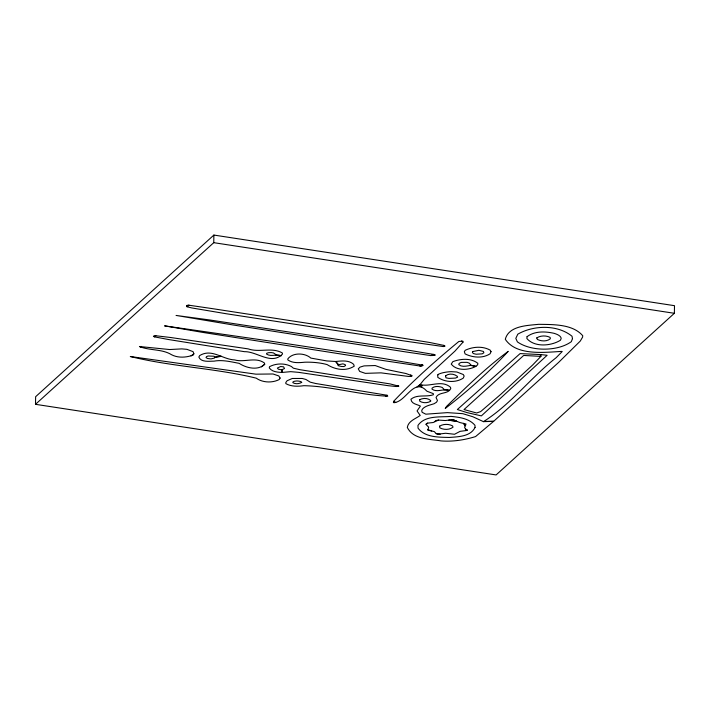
<?xml version="1.0" encoding="UTF-8"?>
<svg xmlns="http://www.w3.org/2000/svg" width="710" height="710" viewBox="0 0 710 710"><rect width="100%" height="100%" fill="white"/><g stroke="black" fill="none" stroke-linecap="round" stroke-linejoin="round"><path stroke-width="1.06" d="M35.5 404.318L35.633 396.704L213.887 235.063L674.5 305.682L674.367 313.296L496.112 474.937L35.5 404.318L213.754 242.669L213.887 235.063M338.191 364.851L338.102 365.641L341.386 366.484L343.977 366.546L345.566 365.526L345.175 364.612L342.886 363.857L338.191 364.851L335.661 361.488L326.893 360.946L310.847 358.089C305.025 352.799 292.884 352.275 287.843 358.852L287.807 359.872C292.68 363.44 299.23 362.73 304.901 362.207A31.018 11.067 1 0 1 327.097 364.585C335.049 369.626 345.85 371.632 354.228 366.165L353.624 364.301C348.654 359.855 341.705 360.946 335.661 361.488L338.599 364.629M282.456 369.821L282.056 372.448C277.566 372.235 272.125 371.925 269.267 367.913L269.525 366.688C276.101 363.165 284.905 363.032 291.508 366.573L293.336 368.17L299.789 369.67L390.198 383.933L398.807 386.169L396.233 386.524L388.379 385.716L298.555 372.342L290.727 371.658L282.056 372.448L281.764 369.883L278.32 369.182L277.37 368.064L280.645 366.511L283.565 366.839L284.506 368.525L281.764 369.883M467.082 429.843L466.319 430.526L460.107 431.352L454.542 434.271L445.676 433.26L437.937 434.192L436.206 433.641L434.271 431.565L427.846 430.18L428.68 427.163L426.106 424.536L426.257 423.701L427.677 423.116L433.162 422.521L438.514 420.08L445.197 420.533L452.882 419.654L459.832 422.548L466.017 424.012L464.615 427.402L466.319 430.526L467.366 430.287L465.671 429M393.571 401.398L393.633 402.605C405.126 402.65 412.945 379.459 424.749 389.115L426.941 391.228L433.34 393.642L433.375 394.733C426.213 397.343 417.249 394.014 410.921 399.251C411.445 404.034 417.098 404.274 420.391 406.084L417.054 410.948L420.214 415.448C415.643 418.785 408.286 420.986 407.309 427.438C413.397 439.685 429.461 438.931 440.999 440.901C452.625 441.868 464.464 439.996 475.567 436.579L493.645 421.323L558.61 362.411L580.283 341.057L582.599 337.117L582.741 335.715C572.5 323.902 553.161 324.585 538.659 324.319C527.29 325.553 508.795 325.712 505.289 339.291C516.339 355.887 544.179 352.391 561.53 351.406L562.205 351.512L556.17 357.689C530.956 377.374 510.552 404.7 483.448 421.651L472.913 416.77L462.76 413.664L447.362 412.625L425.822 414.187L422.122 412.297L421.731 410.815A23.625 8.422 1 0 1 429.124 405.241L434.032 403.768L436.535 402.206L437.466 400.511L436.046 397.547C438.567 391.512 448.019 394.582 450.77 388.583L450.495 387.278C441.655 379.406 429.683 387.323 420.089 384.563L424.26 379.371L454.968 351.095L463.026 342.087L462.822 341.137L458.891 341.457C436.135 360.254 413.823 379.948 393.571 401.398L395.745 402.534L393.367 402.286L394.298 402.712M422.885 365.188L422.743 365.739L419.823 365.978L378.093 359.81L203.291 332.493L164.56 325.863L269.472 340.977L381.882 358.213L422.885 365.188L420.737 366.005L422.406 364.771L419.823 365.978M540.115 356.251L540.851 354.592L547.135 355.266L481.371 415.891L467.047 412.608L457.347 409.519L520.11 353.589L540.851 354.592L540.913 356.376L532.748 364.913L501.02 394.112L480.643 411.596L476.614 412.989L464.003 409.563L523.678 355.453L540.913 356.376M264.732 364.239C258.112 370.868 246.299 368.091 239.181 363.351C230.927 361.816 222.399 359.588 213.985 361.15C209.219 361.15 201.01 362.49 198.835 357.05L199.679 355.577C211.695 348.157 222.576 359.464 234.557 359.899C244.329 362.774 255.618 356.544 264.404 362.987L264.732 364.239L261.36 366.875M193.865 353.775L193.298 355C186.437 357.6 178.103 358.204 171.474 354.689C162.093 348.823 149.57 350.722 139.444 346.515L169.654 349.542L181.778 348.885L186.907 349.329L193.084 351.654L193.865 353.775L191.034 355.914M443.271 346.56L443.927 345.397L445.046 346.089L443.271 346.56L404.709 341.048L226.171 313.731L191.806 307.945L187.032 306.755L186.57 305.477L189.029 305.229L212.157 308.601L359.216 331.206L429.408 342.433L443.927 345.397M434.831 421.58L435.78 420.577L438.514 420.08M422.539 385.459L421.163 386.852L421.474 385.29L419.104 386.595L420.639 385.051L418.083 386.666L420.089 384.563L416.983 386.95M140.323 346.995L140.97 346.409M155.845 335.75L154.602 336.877L153.404 336.407L155.845 335.75L170.746 337.516L248.127 348.867C259.292 352.905 271.93 346.897 282.314 352.968L282.491 354.077C271.424 365.508 256.984 351.308 244.409 351.672L168.394 339.504L154.602 336.877L154.105 335.768M275.586 354.964L281.302 355.728C276.536 353.846 270.963 357.05 266.552 354.095L266.64 353.314L268.389 352.719L271.193 352.577L273.465 352.923L275.959 354.627M397.423 385.441L396.233 386.524L398.621 385.912L397.973 386.497M385.894 396.331L387.083 395.248L387.793 396.162C359.633 395.124 332.014 386.249 303.818 385.69C297.907 386.542 291.109 386.666 285.819 383.613L285.828 382.477L287.08 380.773L292.263 378.474L302.265 378.465L305.974 379.495L310.226 382.149L315.613 383.489L387.083 395.248M443.723 389.737L449.545 390.402C443.954 388.139 436.978 392.976 431.964 389.08L432.142 388.077C434.866 385.805 439.073 386.231 442.197 387.438L444.105 389.391M470.623 365.348L475.931 366.333L477.661 364.771L477.865 363.316C470.978 357.867 460.63 358.683 452.847 361.656L451.24 364.097C456.574 371.046 468.724 370.327 475.931 366.333L470.623 365.348C466.931 366.005 461.988 367.398 458.855 364.692A7.277 2.6 1 0 1 461.393 362.393L467.065 362.348L469.097 363.058L470.996 365.011M426.106 424.536L427.677 423.116M432.186 355.621L433.668 354.414L435.292 355.071L430.819 355.586L405.96 351.947L233.776 325.082L176.062 315.435L209.627 319.953L404.54 349.551L433.668 354.414L434.005 355.382M187.032 306.755L189.029 305.229L186.615 306.285L188.123 305.202M430.819 355.586L433.668 354.414M410.841 376.398L412.261 375.812L406.031 373.54L385.832 369.351L375.2 365.543L364.044 365.898L360.041 367.114L358.284 368.854L359.677 371.41L365.33 373.362L381.03 372.856L408.454 376.433L410.841 376.398L410.833 374.844M221.041 356.163L215.068 357.192L214.411 358.071L210.985 358.914L207.533 358.506L206.051 357.591L206.486 356.624L208.101 356.012L213.95 356.225L215.068 357.192L221.227 356.42M483.448 421.651L493.645 421.323L484.681 421.376M456.423 421.11L448.676 420.205L456.734 421.385M451.276 419.69L454.4 420.116M213.754 242.669L674.367 313.296M436.206 433.641L440.209 434.254M427.58 429.568L431.689 430.943M461.438 340.986L463.026 342.087M465.627 425.21L463.488 423.337L465.059 425.867M536.751 337.933L537.399 339.469C541.375 341.341 546.798 341.688 550.356 338.759L550.126 337.41C546.105 335.342 540.505 335.439 536.751 337.933M527.06 336.673L526.873 338.537C534.648 347.501 551.004 346.089 560.367 340.294L561.157 338.59A18.211 6.497 1 0 0 554.022 333.309C545.156 331.321 534.63 330.922 527.06 336.673M445.587 375.883L445.942 377.827L449.031 378.412L455.483 378.084L457.604 377.152L457.293 376.3C454.089 373.744 448.818 373.132 445.587 375.883M472.691 351.583L472.39 352.568L473.579 353.607L476.161 354.237L482.214 353.846L483.856 352.781L483.439 351.459L478.93 350.305L472.691 351.583M437.813 374.862L437.759 377.312C444.904 382.37 455.9 383.018 463.293 378.084L464.145 376.034L463.302 374.534L456.885 372.005L451.187 371.649A20.164 7.198 1 0 0 438.567 374.179L437.813 374.862M439.623 426.151L439.792 427.837C443.768 429.949 449.403 430.065 453.015 427.171L452.545 425.893C448.72 423.834 443.333 423.826 439.623 426.151M572.473 338.661L571.319 341.688C557.625 351.619 531.107 351.583 517.404 341.892L515.806 338.386L517.803 334.17C533.698 325.038 557.581 324.488 572.02 336.247L572.473 338.661M491.036 351.645L490.131 353.74C482.88 358.639 472.629 357.654 465.121 353.917L464.322 351.672L465.245 350.27C472.931 346.649 482.605 345.885 490.193 350.145L491.036 351.645M475.07 427.402C470.526 436.712 458.127 436.765 449.164 437.458C438.523 437.147 425.024 437.529 418.048 428.165L417.968 425.405C425.006 415.208 440.129 417.347 451.019 416.388C459.334 417.231 469.292 418.51 474.937 425.263L475.07 427.402M419.663 399.677L419.805 401.239C423.053 403.253 427.518 403.165 430.766 401.203L430.695 400.564C427.819 397.866 423.018 397.955 419.663 399.677M280.104 378.048L279.252 379.522C272.303 383.134 262.62 382.752 256.248 378.164C214.944 368.073 171.456 366.706 130.294 356.509L255.964 374.17L273.03 373.984L278.808 375.954L280.104 378.048M446.492 406.475L445.241 408.463C467.597 391.237 489.092 372.075 508.209 351.361C486.048 367.718 466.106 387.145 446.492 406.475M301.688 382.388C299.158 383.888 295.493 384.261 292.911 382.699L292.893 382.007L294.109 381.341L296.354 380.995A5.236 1.864 1 0 1 301.031 381.714L301.688 382.388"/></g></svg>
